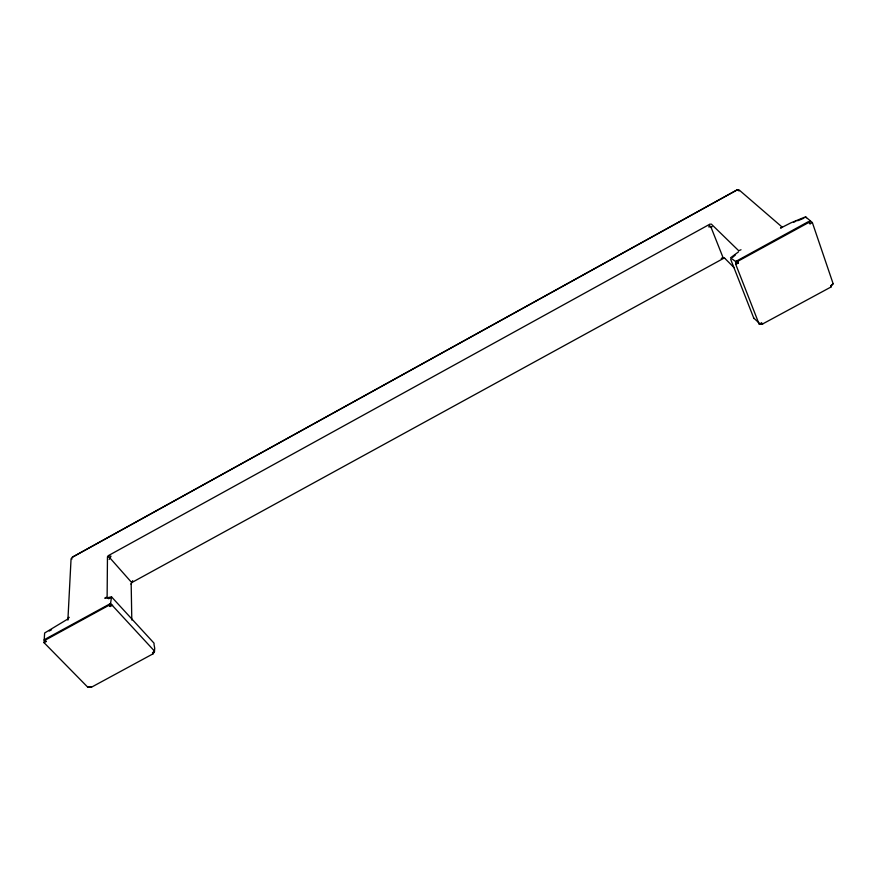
<?xml version="1.0" encoding="UTF-8"?>
<svg xmlns="http://www.w3.org/2000/svg" width="877" height="877" viewBox="0 0 877 877"><rect width="100%" height="100%" fill="white"/><g stroke="black" fill="none" stroke-linecap="round" stroke-linejoin="round"><path stroke-width="1.32" d="M154.1 643.247L111.543 596.875L110.546 603.519L154.516 651.118L153.004 653.847L91.515 687.173L90.145 686.614L87.832 687.261L44.025 642.655L44.639 632.997L67.989 618.921L69.042 617.265L67.978 618.307L67.913 620.138M738.445 251.929L730.541 257.794L735.628 261.543L735.759 264.383L759.043 323.92L762.727 323.898L830.99 287.009L831.122 285.551L833.15 283.764L812.354 222.561L805.579 216.816L790.813 222.879L780.574 228.108L782.043 227.011L739.158 189.991L736.921 190.024L72.616 557.07M44.025 642.655L45.988 641.624L44.069 639.881L45.33 640.089L108.682 605.437L110.228 606.489L110.546 603.519L45.253 639.158M154.516 651.118L152.554 652.828L152.993 653.924L154.374 651.6L154.725 648.344L153.979 644.156M130.969 584.093L132.767 580.87L131.693 582.613L723.722 258.276L721.267 258.419L724.72 258.233L734.213 267.781M109.165 559.449L111.028 556.226L108.014 555.821L710.151 224.019L708.759 226.957L712.19 226.715M830.99 287.009L831.67 285.08M735.759 264.383L738.324 263.012L735.628 261.543L738.193 261.094L808.901 222.407L809.8 220.971L810.019 223.81L812.354 222.561M833.15 283.764L831.122 285.551M108.682 605.437L110.546 603.519M732.591 257.399L735.343 255.01M112.64 605.207L110.228 606.489M152.554 652.828L154.374 651.6M735.628 261.543L808.155 221.771M49.255 631.045L51.546 629.73M72.089 557.312L737.36 189.739M741.01 249.748L738.73 250.745L711.291 224.073M793.795 222.177L795.801 221.256M797.653 220.763L803.869 218.22M759.942 323.832L761.707 323.12L762.65 324.008L759.942 323.832L753.749 318.044M761.707 323.12L759.043 323.92M87.832 687.261L90.145 686.614M111.543 596.875L104.78 598.246L107.126 596.711L107.465 556.763L109.68 557.662L131.451 582.284M108.09 598.498L110.162 598.191M724.654 258.244L723.141 257.827L710.655 226.332M89.903 686.581L91.515 687.173M107.027 597.807L108.923 598.684M67.978 618.307L71.059 558.923L71.607 558.123L72.1 558.934M808.901 222.407L810.019 223.81M805.579 216.816L806.281 217.781M738.39 189.925L738.993 191.033M45.33 640.089L45.988 641.624M730.673 259.307L753.946 318.548M738.193 261.094L738.324 263.012M131.177 583.753L131.802 620.05"/></g></svg>
